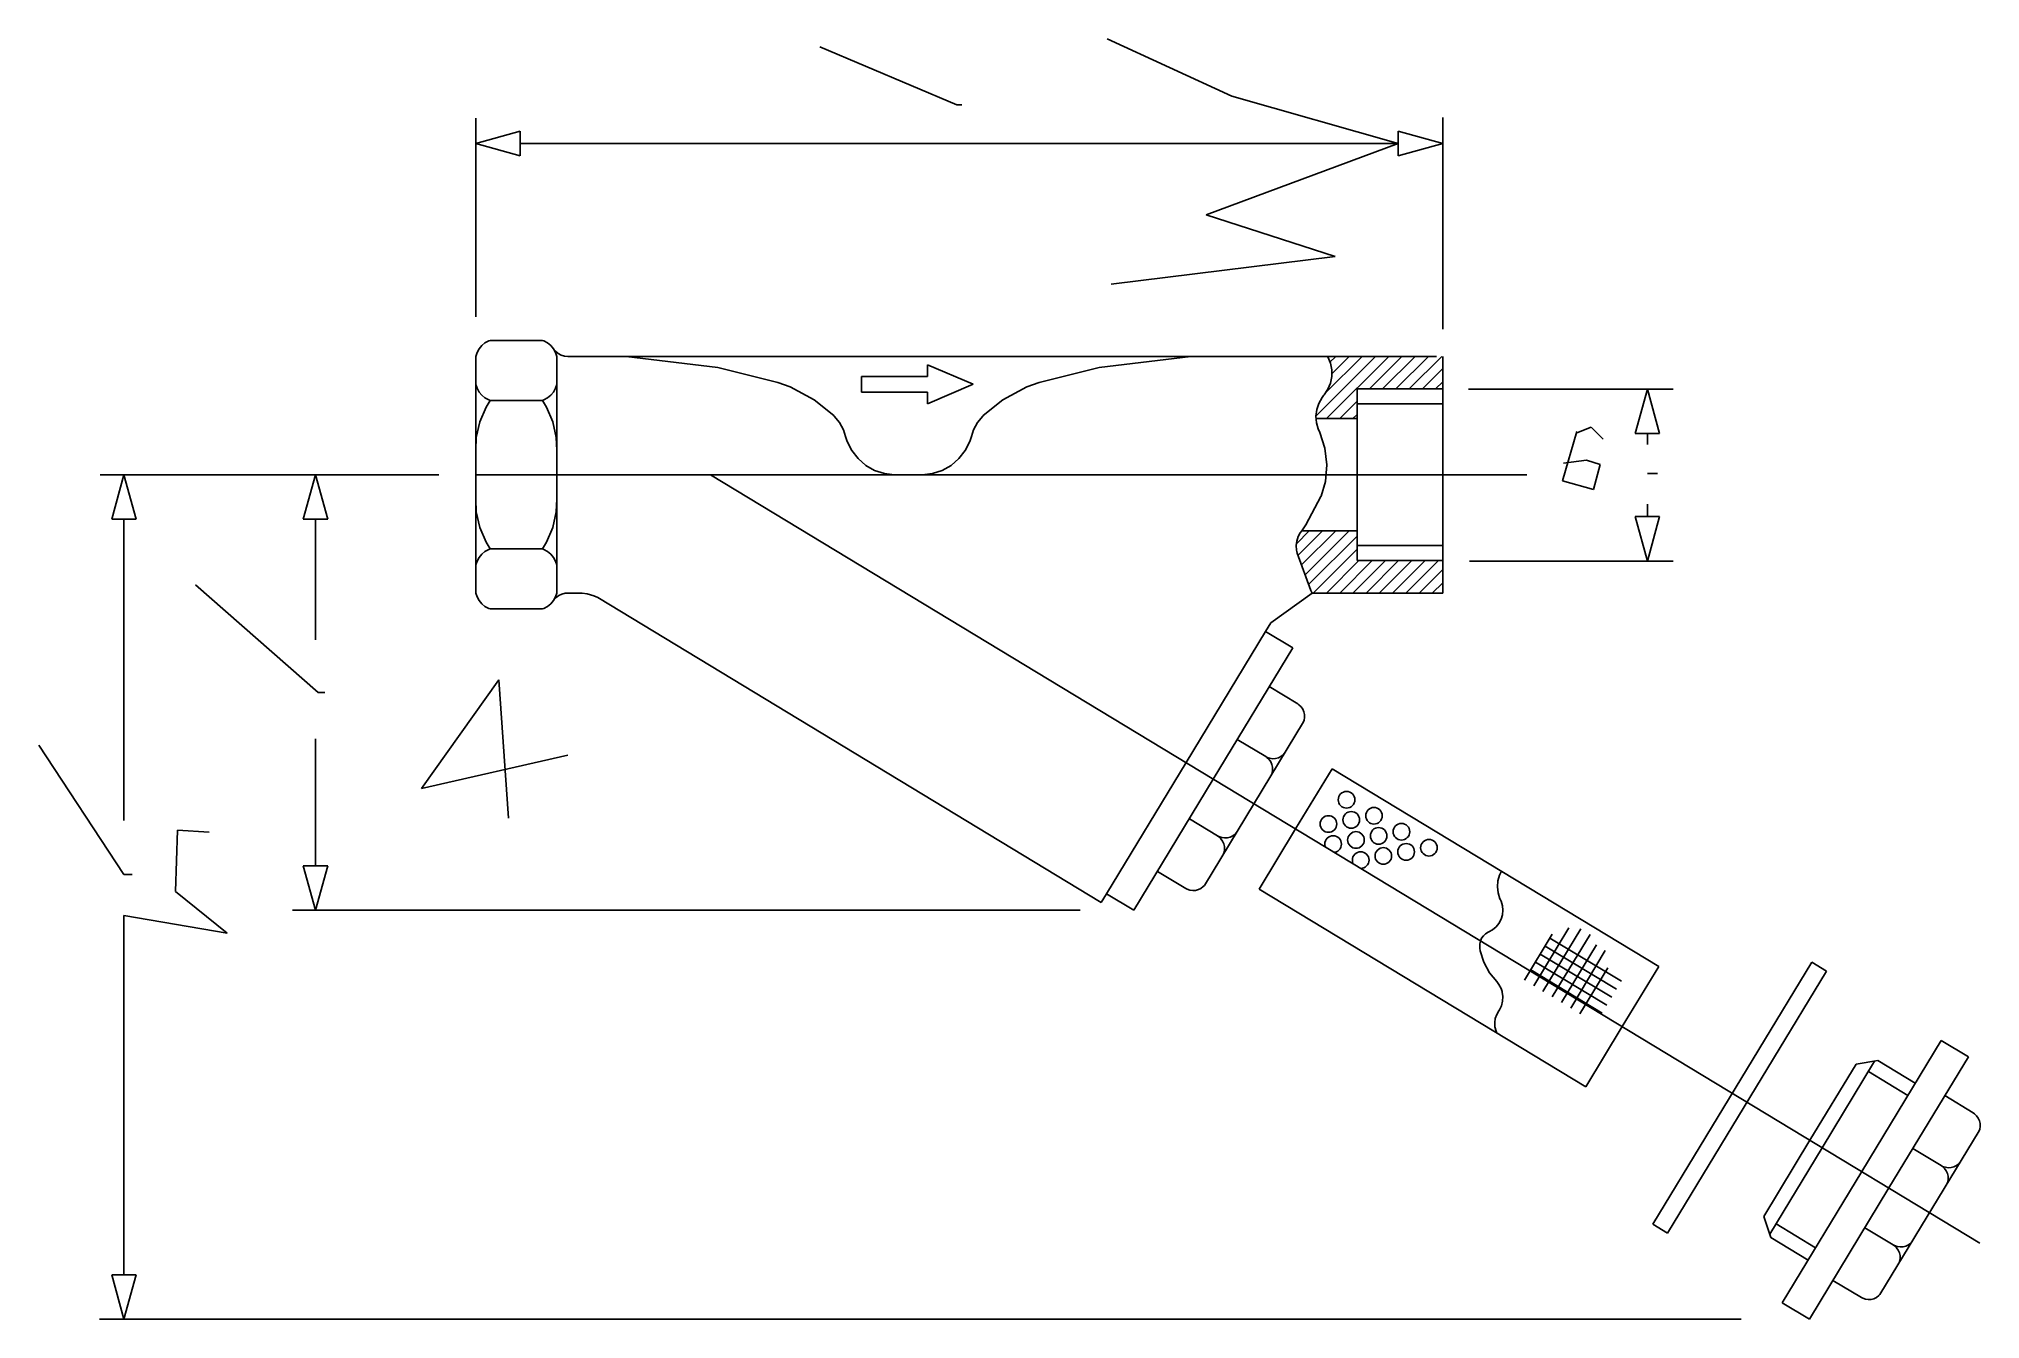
# Model space of a CAD drawing. Extents: x 232 to 1398, y 240 to 1009.
import ezdxf

# ---------------------------------------------------------------- set-up
doc = ezdxf.new("R2010")
doc.units = 0
doc.header["$MEASUREMENT"] = 0
doc.layers.get('0').update_dxf_attribs({"linetype": 'CONTINUOUS'})
for name, color, linetype in [('-1', 7, 'CONTINUOUS'), ('1', 7, 'CONTINUOUS'), ('4', 7, 'CONTINUOUS')]:
    doc.layers.add(name, color=color, linetype=linetype)

msp = doc.modelspace()

# ---------------------------------------------------------------- linework, layer by layer
at = {"layer": '-1', "color": 5, "linetype": 'Continuous'}
for p, q in [((783.7, 969.4), (786.7, 969.4)), ((1198.6, 747.8), (1204.6, 747.8)), ((400.2, 616.2), (404.2, 616.2)), ((283.5, 506.9), (288.5, 506.9))]:
    msp.add_line(p, q, dxfattribs=at)
at = {"layer": '-1', "color": 3, "linetype": 'Continuous'}
for p, q in [((1048.9, 946.2), (521.5, 946.2)), ((726.4, 801.5), (726.4, 806.2)), ((726.4, 806.2), (766.2, 806.2)), ((766.2, 806.2), (766.2, 813.2)), ((766.2, 813.2), (793.6, 801.5)), ((726.4, 801.5), (726.4, 796.7)), ((726.4, 796.7), (766.2, 796.7)), ((766.2, 789.7), (793.6, 801.5)), ((766.2, 796.7), (766.2, 789.7)), ((1091.6, 695.2), (1214, 695.2)), ((857.8, 485.3), (384.7, 485.3)), ((1254.8, 239.5), (268.8, 239.5))]:
    msp.add_line(p, q, dxfattribs=at)
at = {"linetype": 'Continuous'}
for p, q in [((783.7, 969.4), (701.4, 1004.3)), ((874, 1009.1), (949, 974.6)), ((949, 974.6), (1048.9, 946.2)), ((1048.9, 946.2), (933.6, 903.2)), ((933.6, 903.2), (1010.9, 878.3)), ((1010.9, 878.3), (876.4, 861.6)), ((1156.1, 773), (1147.5, 743.5)), ((1156.1, 772.3), (1164.8, 775.6)), ((1164.8, 775.6), (1172, 768.4)), ((1161.9, 755.8), (1148.2, 754)), ((1170.2, 753.2), (1161.9, 755.8)), ((1166.2, 738.1), (1170.2, 753.2)), ((1147.5, 743.5), (1166.2, 738.1)), ((400.2, 616.2), (326.4, 680.9)), ((508.6, 623.8), (462.2, 558.4)), ((514.5, 540.6), (508.6, 623.8)), ((283.5, 506.9), (232.4, 584.6)), ((462.2, 558.4), (550.2, 578.6)), ((315.7, 533.4), (314.5, 496.6)), ((334.8, 532.2), (315.7, 533.4)), ((314.5, 496.6), (345.5, 471.6)), ((345.5, 471.6), (283.5, 482.2))]:
    msp.add_line(p, q, dxfattribs=at)
at = {"layer": '1', "color": 3, "linetype": 'Continuous'}
for p, q in [((494.9, 961.3), (494.9, 842)), ((1075.6, 961.8), (1075.6, 834.5)), ((1091, 798.4), (1214, 798.4)), ((1198.5, 771.8), (1198.5, 765.3)), ((472.7, 747.1), (269.2, 747.1)), ((1198.5, 721.9), (1198.5, 729.4)), ((283.5, 720.4), (283.5, 539.2)), ((398.6, 720.4), (398.6, 647.9)), ((398.6, 512), (398.6, 588.4)), ((283.5, 266.2), (283.5, 482.2))]:
    msp.add_line(p, q, dxfattribs=at)
at = {"layer": '1', "color": 7, "linetype": 'Continuous'}
for p, q in [((494.9, 818.2), (495.6, 820.5)), ((494.9, 675.9), (494.9, 818.2)), ((495.6, 820.5), (496.8, 822.7)), ((496.8, 822.7), (498.4, 824.7)), ((498.4, 824.7), (500.3, 826.3)), ((500.3, 826.3), (502.6, 827.5)), ((502.6, 827.5), (503.5, 827.8)), ((503.5, 827.8), (534.9, 827.8)), ((535.8, 827.5), (534.9, 827.8)), ((538, 826.3), (535.8, 827.5)), ((540, 824.7), (538, 826.3)), ((541.6, 822.7), (540, 824.7)), ((541.4, 822.8), (542.7, 821.3)), ((542.8, 820.5), (541.6, 822.7)), ((542.7, 821.3), (544.3, 820)), ((543.5, 818.2), (542.8, 820.5)), ((543.5, 818.2), (543.5, 675.9)), ((544.3, 820), (546.1, 819)), ((546.1, 819), (548.1, 818.4)), ((548.1, 818.4), (550.1, 818.2)), ((550.1, 818.2), (550.4, 818.2)), ((550.4, 818.2), (1071.8, 818.2)), ((585.2, 818.2), (640.3, 811.6)), ((924.2, 818.2), (869.2, 811.6)), ((1006.3, 818.2), (1006.5, 817.9)), ((1006.5, 817.9), (1008.1, 814.2)), ((1075.6, 818.2), (1075.6, 675.9)), ((640.3, 811.6), (676.2, 802.5)), ((869.2, 811.6), (833.3, 802.5)), ((1008.1, 814.2), (1008.9, 810.2)), ((1008.9, 806.2), (1008.2, 802.2)), ((1008.9, 810.2), (1008.9, 806.2)), ((494.9, 801.2), (495.6, 799)), ((495.6, 799), (496.8, 796.7)), ((496.8, 796.7), (498.4, 794.8)), ((498.4, 794.8), (500.3, 793.2)), ((500.3, 793.2), (502.6, 792)), ((538, 793.2), (535.8, 792)), ((540, 794.8), (538, 793.2)), ((541.6, 796.7), (540, 794.8)), ((542.8, 799), (541.6, 796.7)), ((543.5, 801.2), (542.8, 799)), ((676.2, 802.5), (676.2, 802.5)), ((676.2, 802.5), (683.6, 799.8)), ((683.6, 799.8), (698, 792.1)), ((825.8, 799.8), (811.4, 792.1)), ((833.3, 802.5), (825.8, 799.8)), ((833.3, 802.5), (833.3, 802.5)), ((1001.1, 789.9), (1003.1, 793.4)), ((1003.1, 793.4), (1004, 794.6)), ((1004.4, 795.1), (1004, 794.6)), ((1006.6, 798.5), (1004.4, 795.1)), ((1008.2, 802.2), (1006.6, 798.5)), ((1075.6, 798.7), (1024.1, 798.7)), ((1024.1, 798.7), (1024.1, 747.1)), ((501, 787.6), (497.2, 778.8)), ((503.5, 791.6), (501, 787.6)), ((502.6, 792), (503.5, 791.6)), ((503.5, 791.6), (534.9, 791.6)), ((535.8, 792), (534.9, 791.6)), ((534.9, 791.6), (537.4, 787.6)), ((537.4, 787.6), (541.2, 778.8)), ((698, 792.1), (709.8, 782.6)), ((710.1, 782.3), (709.8, 782.6)), ((713.3, 778.5), (710.1, 782.3)), ((796.2, 778.5), (799.3, 782.3)), ((799.3, 782.3), (799.6, 782.6)), ((811.4, 792.1), (799.6, 782.6)), ((999.4, 782.3), (999.9, 786.2)), ((999.7, 778.3), (999.4, 782.3)), ((999.9, 786.2), (1001.1, 789.9)), ((1024.1, 789.6), (1075.6, 789.6)), ((497.2, 778.8), (495.1, 769.4)), ((541.2, 778.8), (543.2, 769.4)), ((715.6, 774.1), (713.3, 778.5)), ((716.9, 770), (715.6, 774.1)), ((716.9, 770), (716.9, 770)), ((717.9, 767.1), (716.9, 770)), ((791.6, 767.1), (792.5, 770)), ((792.5, 770), (793.8, 774.1)), ((792.5, 770), (792.5, 770)), ((793.8, 774.1), (796.2, 778.5)), ((1024.1, 780.8), (999.5, 780.8)), ((1000.7, 774.7), (999.7, 778.3)), ((1001.7, 772.5), (1000.7, 774.7)), ((1004.8, 763), (1001.7, 772.5)), ((495.1, 769.4), (494.9, 761.8)), ((543.2, 769.4), (543.5, 761.8)), ((720.6, 761.6), (717.9, 767.1)), ((724.4, 756.8), (720.6, 761.6)), ((785, 756.8), (788.8, 761.6)), ((788.8, 761.6), (791.6, 767.1)), ((1005.9, 753), (1004.8, 763)), ((729.1, 752.7), (724.4, 756.8)), ((734.4, 749.7), (729.1, 752.7)), ((740.3, 747.8), (734.4, 749.7)), ((746.4, 747), (740.3, 747.8)), ((749.3, 747.1), (746.4, 747)), ((760.1, 747.1), (763, 747)), ((763, 747), (769.1, 747.8)), ((769.1, 747.8), (775, 749.7)), ((775, 749.7), (780.4, 752.7)), ((780.4, 752.7), (785, 756.8)), ((1005.1, 743.1), (1005.9, 753)), ((1024.1, 695.5), (1024.1, 747.1)), ((1002.6, 734.2), (1005.1, 743.1)), ((495.1, 724.8), (494.9, 732.4)), ((497.2, 715.4), (495.1, 724.8)), ((541.2, 715.4), (543.2, 724.8)), ((543.2, 724.8), (543.5, 732.4)), ((1002.4, 733.9), (993.4, 717)), ((1002.6, 734.2), (1002.4, 733.9)), ((501, 706.6), (497.2, 715.4)), ((537.4, 706.6), (541.2, 715.4)), ((988.7, 709.9), (990, 712.2)), ((990, 712.2), (990.9, 713.4)), ((993.4, 717), (990.9, 713.4)), ((1024.1, 713.4), (990.9, 713.4)), ((494.9, 702.5), (495.2, 702.5)), ((498.4, 699.4), (500.3, 701)), ((500.3, 701), (502.6, 702.2)), ((503.5, 702.5), (501, 706.6)), ((502.6, 702.2), (503.5, 702.5)), ((503.5, 702.5), (534.9, 702.5)), ((534.9, 702.5), (537.4, 706.6)), ((535.8, 702.2), (534.9, 702.5)), ((538, 701), (535.8, 702.2)), ((540, 699.4), (538, 701)), ((987.6, 704.5), (987.9, 707.2)), ((987.8, 701.8), (987.6, 704.5)), ((988, 701), (987.8, 701.8)), ((987.9, 707.2), (988.7, 709.9)), ((988, 701), (988.2, 700)), ((988.2, 700), (996.4, 677.5)), ((1024.1, 704.6), (1075.6, 704.6)), ((494.9, 692.9), (495.6, 695.2)), ((495.6, 695.2), (496.8, 697.4)), ((496.8, 697.4), (498.4, 699.4)), ((541.6, 697.4), (540, 699.4)), ((542.8, 695.2), (541.6, 697.4)), ((543.5, 692.9), (542.8, 695.2)), ((1075.6, 695.5), (1024.1, 695.5)), ((996.4, 677.5), (997.2, 675.9)), ((494.9, 675.9), (495.6, 673.7)), ((495.6, 673.7), (496.8, 671.4)), ((496.8, 671.4), (498.4, 669.5)), ((498.4, 669.5), (500.3, 667.9)), ((500.3, 667.9), (502.6, 666.7)), ((502.6, 666.7), (503.5, 666.4)), ((534.9, 666.4), (503.5, 666.4)), ((535.8, 666.7), (534.9, 666.4)), ((538, 667.9), (535.8, 666.7)), ((540, 669.5), (538, 667.9)), ((541.6, 671.4), (540, 669.5)), ((542.8, 673.7), (541.6, 671.4)), ((541.8, 671.8), (543.1, 673.3)), ((543.5, 675.9), (542.8, 673.7)), ((543.1, 673.3), (544.8, 674.5)), ((544.8, 674.5), (546.6, 675.3)), ((546.6, 675.3), (548.6, 675.8)), ((548.6, 675.8), (550.4, 675.9)), ((550.4, 675.9), (558.7, 675.9)), ((558.7, 675.9), (561.8, 675.5)), ((561.8, 675.5), (565.8, 674.3)), ((565.8, 674.3), (568.1, 673.2)), ((568.1, 673.2), (870.5, 490)), ((972.4, 658.1), (997.2, 675.9)), ((997.2, 675.9), (1075.6, 675.9)), ((969.2, 652.9), (972.4, 658.1)), ((969.2, 652.9), (921.5, 574.1)), ((937.8, 564.2), (985.5, 643)), ((985.5, 643), (969.2, 652.9)), ((971.4, 619.7), (988.5, 609.3)), ((988.5, 609.3), (989.2, 608.8)), ((989.2, 608.8), (990.5, 607.6)), ((990.5, 607.6), (991.5, 606.2)), ((932.4, 500.1), (992, 598.6)), ((991.5, 606.2), (992.2, 604.6)), ((992.3, 599.5), (992, 598.6)), ((992.2, 604.6), (992.6, 602.9)), ((992.6, 601.2), (992.3, 599.5)), ((992.6, 602.9), (992.6, 601.2)), ((952.2, 588), (969.3, 577.7)), ((873.7, 495.2), (921.5, 574.1)), ((969.3, 577.7), (970.1, 577.2)), ((969.3, 577.7), (970, 577.1)), ((970, 577.1), (971.3, 576)), ((970.1, 577.2), (971.7, 576.7)), ((971.3, 576), (972.3, 574.5)), ((971.7, 576.7), (973.5, 576.4)), ((972.3, 574.5), (973, 573)), ((973, 573), (973.4, 571.3)), ((973.5, 576.4), (975.2, 576.6)), ((975.2, 576.6), (976.9, 577)), ((976.9, 577), (978.4, 577.8)), ((978.4, 577.8), (979.8, 578.8)), ((979.8, 578.8), (980.4, 579.5)), ((937.8, 564.2), (890, 485.3)), ((973.1, 567.8), (972.8, 567)), ((973.4, 569.5), (973.1, 567.8)), ((973.4, 571.3), (973.4, 569.5)), ((1009.2, 570.4), (987.2, 534.2)), ((1009.2, 570.4), (1205.4, 451.6)), ((1012.8, 551.7), (1012.9, 552.7)), ((1012.9, 550.7), (1012.8, 551.7)), ((1012.9, 552.7), (1013.2, 553.6)), ((1013.2, 549.8), (1012.9, 550.7)), ((1013.2, 553.6), (1013.6, 554.5)), ((1013.6, 548.9), (1013.2, 549.8)), ((1013.6, 554.5), (1014.2, 555.2)), ((1014.2, 548.2), (1013.6, 548.9)), ((1014.2, 555.2), (1015, 555.8)), ((1015, 547.5), (1014.2, 548.2)), ((1015, 555.8), (1015.9, 556.3)), ((1015.9, 556.3), (1016.8, 556.6)), ((1016.8, 556.6), (1017.8, 556.7)), ((1017.8, 556.7), (1018.8, 556.6)), ((1018.8, 556.6), (1019.7, 556.3)), ((1019.7, 556.3), (1020.6, 555.8)), ((1020.6, 555.8), (1021.3, 555.2)), ((1021.3, 548.2), (1020.6, 547.5)), ((1021.3, 555.2), (1021.9, 554.5)), ((1021.9, 548.9), (1021.3, 548.2)), ((1021.9, 554.5), (1022.4, 553.6)), ((1022.4, 549.8), (1021.9, 548.9)), ((1022.4, 553.6), (1022.7, 552.7)), ((1022.7, 550.7), (1022.4, 549.8)), ((1022.7, 552.7), (1022.8, 551.7)), ((1022.8, 551.7), (1022.7, 550.7)), ((923.4, 540.3), (940.4, 530)), ((1001.9, 537.2), (1002, 538.1)), ((1002, 536.2), (1001.9, 537.2)), ((1002, 538.1), (1002.3, 539.1)), ((1002.3, 539.1), (1002.8, 539.9)), ((1002.8, 539.9), (1003.4, 540.7)), ((1003.4, 540.7), (1004.1, 541.3)), ((1004.1, 541.3), (1005, 541.8)), ((1005, 541.8), (1005.9, 542.1)), ((1005.9, 542.1), (1006.9, 542.1)), ((1006.9, 542.1), (1007.9, 542.1)), ((1007.9, 542.1), (1008.8, 541.8)), ((1008.8, 541.8), (1009.7, 541.3)), ((1009.7, 541.3), (1010.5, 540.7)), ((1010.5, 540.7), (1011.1, 539.9)), ((1011.1, 539.9), (1011.5, 539.1)), ((1011.5, 539.1), (1011.8, 538.1)), ((1011.8, 538.1), (1011.9, 537.2)), ((1011.9, 537.2), (1011.8, 536.2)), ((1015.9, 547.1), (1015, 547.5)), ((1015.6, 539.6), (1015.7, 540.6)), ((1015.7, 538.7), (1015.6, 539.6)), ((1015.7, 540.6), (1016, 541.5)), ((1016, 537.7), (1015.7, 538.7)), ((1016.8, 546.8), (1015.9, 547.1)), ((1016, 541.5), (1016.5, 542.4)), ((1016.5, 536.9), (1016, 537.7)), ((1016.5, 542.4), (1017.1, 543.2)), ((1017.1, 536.1), (1016.5, 536.9)), ((1017.8, 546.7), (1016.8, 546.8)), ((1017.1, 543.2), (1017.8, 543.8)), ((1018.8, 546.8), (1017.8, 546.7)), ((1017.8, 543.8), (1018.7, 544.2)), ((1018.7, 544.2), (1019.6, 544.5)), ((1019.7, 547.1), (1018.8, 546.8)), ((1019.6, 544.5), (1020.6, 544.6)), ((1020.6, 547.5), (1019.7, 547.1)), ((1020.6, 544.6), (1021.6, 544.5)), ((1021.6, 544.5), (1022.5, 544.2)), ((1022.5, 544.2), (1023.4, 543.8)), ((1023.4, 543.8), (1024.1, 543.2)), ((1024.1, 543.2), (1024.8, 542.4)), ((1024.8, 536.9), (1024.1, 536.1)), ((1024.8, 542.4), (1025.2, 541.5)), ((1025.2, 537.7), (1024.8, 536.9)), ((1025.2, 541.5), (1025.5, 540.6)), ((1025.5, 538.7), (1025.2, 537.7)), ((1025.5, 540.6), (1025.6, 539.6)), ((1025.6, 539.6), (1025.5, 538.7)), ((1029.3, 542.1), (1029.4, 543.1)), ((1029.4, 541.1), (1029.3, 542.1)), ((1029.4, 543.1), (1029.7, 544)), ((1029.7, 540.2), (1029.4, 541.1)), ((1029.7, 544), (1030.1, 544.9)), ((1030.1, 539.3), (1029.7, 540.2)), ((1030.1, 544.9), (1030.8, 545.6)), ((1030.8, 538.6), (1030.1, 539.3)), ((1030.8, 545.6), (1031.5, 546.3)), ((1031.5, 537.9), (1030.8, 538.6)), ((1031.5, 546.3), (1032.4, 546.7)), ((1032.4, 537.5), (1031.5, 537.9)), ((1032.4, 546.7), (1033.3, 547)), ((1033.3, 537.2), (1032.4, 537.5)), ((1033.3, 547), (1034.3, 547.1)), ((1034.3, 537.1), (1033.3, 537.2)), ((1034.3, 547.1), (1035.3, 547)), ((1035.3, 537.2), (1034.3, 537.1)), ((1035.3, 547), (1036.2, 546.7)), ((1036.2, 537.5), (1035.3, 537.2)), ((1036.2, 546.7), (1037.1, 546.3)), ((1037.1, 537.9), (1036.2, 537.5)), ((1037.1, 546.3), (1037.8, 545.6)), ((1037.8, 538.6), (1037.1, 537.9)), ((1037.8, 545.6), (1038.4, 544.9)), ((1038.4, 539.3), (1037.8, 538.6)), ((1038.4, 544.9), (1038.9, 544)), ((1038.9, 540.2), (1038.4, 539.3)), ((1038.9, 544), (1039.2, 543.1)), ((1039.2, 541.1), (1038.9, 540.2)), ((1039.2, 543.1), (1039.3, 542.1)), ((1039.3, 542.1), (1039.2, 541.1)), ((1047.3, 536), (1048, 536.7)), ((1048, 536.7), (1048.9, 537.1)), ((1048.9, 537.1), (1049.8, 537.4)), ((1049.8, 537.4), (1050.8, 537.5)), ((1050.8, 537.5), (1051.8, 537.4)), ((1051.8, 537.4), (1052.7, 537.1)), ((1052.7, 537.1), (1053.6, 536.7)), ((1053.6, 536.7), (1054.3, 536)), ((940.4, 530), (941.2, 529.6)), ((940.4, 530), (941.2, 529.5)), ((941.2, 529.6), (942.9, 529)), ((941.2, 529.5), (942.4, 528.3)), ((942.4, 528.3), (943.4, 526.9)), ((942.9, 529), (944.6, 528.8)), ((943.4, 526.9), (944.1, 525.3)), ((944.1, 525.3), (944.5, 523.6)), ((944.6, 528.8), (946.3, 528.9)), ((946.3, 528.9), (948, 529.3)), ((948, 529.3), (949.5, 530.1)), ((949.5, 530.1), (950.9, 531.1)), ((950.9, 531.1), (951.6, 531.8)), ((965.3, 498), (987.2, 534.2)), ((1002.3, 535.2), (1002, 536.2)), ((1002.8, 534.4), (1002.3, 535.2)), ((1003.4, 533.6), (1002.8, 534.4)), ((1004.1, 533), (1003.4, 533.6)), ((1005, 532.5), (1004.1, 533)), ((1004.7, 525.1), (1004.8, 526.1)), ((1004.8, 524.1), (1004.7, 525.1)), ((1004.8, 526.1), (1005.1, 527)), ((1005.9, 532.3), (1005, 532.5)), ((1005.1, 527), (1005.6, 527.9)), ((1005.6, 527.9), (1006.2, 528.6)), ((1006.9, 532.2), (1005.9, 532.3)), ((1006.2, 528.6), (1007, 529.2)), ((1007.9, 532.3), (1006.9, 532.2)), ((1007, 529.2), (1007.8, 529.7)), ((1007.8, 529.7), (1008.8, 530)), ((1008.8, 532.5), (1007.9, 532.3)), ((1009.7, 533), (1008.8, 532.5)), ((1008.8, 530), (1009.7, 530.1)), ((1010.5, 533.6), (1009.7, 533)), ((1009.7, 530.1), (1010.7, 530)), ((1011.1, 534.4), (1010.5, 533.6)), ((1010.7, 530), (1011.7, 529.7)), ((1011.5, 535.2), (1011.1, 534.4)), ((1011.8, 536.2), (1011.5, 535.2)), ((1011.7, 529.7), (1012.5, 529.2)), ((1012.5, 529.2), (1013.3, 528.6)), ((1013.3, 528.6), (1013.9, 527.9)), ((1013.9, 527.9), (1014.4, 527)), ((1014.4, 527), (1014.6, 526.1)), ((1014.6, 526.1), (1014.7, 525.1)), ((1014.7, 525.1), (1014.6, 524.1)), ((1017.8, 535.5), (1017.1, 536.1)), ((1018.7, 535), (1017.8, 535.5)), ((1018.4, 527.6), (1018.5, 528.5)), ((1018.5, 526.6), (1018.4, 527.6)), ((1018.5, 528.5), (1018.8, 529.5)), ((1018.8, 525.6), (1018.5, 526.6)), ((1019.6, 534.7), (1018.7, 535)), ((1018.8, 529.5), (1019.3, 530.3)), ((1019.3, 524.8), (1018.8, 525.6)), ((1019.3, 530.3), (1019.9, 531.1)), ((1019.9, 524), (1019.3, 524.8)), ((1020.6, 534.6), (1019.6, 534.7)), ((1019.9, 531.1), (1020.7, 531.7)), ((1021.6, 534.7), (1020.6, 534.6)), ((1020.7, 531.7), (1021.5, 532.2)), ((1021.5, 532.2), (1022.5, 532.5)), ((1022.5, 535), (1021.6, 534.7)), ((1023.4, 535.5), (1022.5, 535)), ((1022.5, 532.5), (1023.4, 532.6)), ((1024.1, 536.1), (1023.4, 535.5)), ((1023.4, 532.6), (1024.4, 532.5)), ((1024.4, 532.5), (1025.3, 532.2)), ((1025.3, 532.2), (1026.2, 531.7)), ((1026.2, 531.7), (1027, 531.1)), ((1027, 531.1), (1027.6, 530.3)), ((1027.6, 524.8), (1027, 524)), ((1027.6, 530.3), (1028.1, 529.5)), ((1028.1, 525.6), (1027.6, 524.8)), ((1028.1, 529.5), (1028.3, 528.5)), ((1028.3, 526.6), (1028.1, 525.6)), ((1028.3, 528.5), (1028.4, 527.6)), ((1028.4, 527.6), (1028.3, 526.6)), ((1032.1, 530), (1032.2, 531)), ((1032.2, 529.1), (1032.1, 530)), ((1032.2, 531), (1032.5, 531.9)), ((1032.5, 528.1), (1032.2, 529.1)), ((1032.5, 531.9), (1033, 532.8)), ((1033, 527.3), (1032.5, 528.1)), ((1033, 532.8), (1033.6, 533.6)), ((1033.6, 526.5), (1033, 527.3)), ((1033.6, 533.6), (1034.3, 534.2)), ((1034.3, 525.9), (1033.6, 526.5)), ((1034.3, 534.2), (1035.2, 534.7)), ((1035.2, 525.4), (1034.3, 525.9)), ((1035.2, 534.7), (1036.1, 534.9)), ((1036.1, 525.1), (1035.2, 525.4)), ((1036.1, 534.9), (1037.1, 535)), ((1037.1, 525), (1036.1, 525.1)), ((1037.1, 535), (1038.1, 534.9)), ((1038.1, 525.1), (1037.1, 525)), ((1038.1, 534.9), (1039, 534.7)), ((1039, 525.4), (1038.1, 525.1)), ((1039, 534.7), (1039.9, 534.2)), ((1039.9, 525.9), (1039, 525.4)), ((1039.9, 534.2), (1040.7, 533.6)), ((1040.7, 526.5), (1039.9, 525.9)), ((1040.7, 533.6), (1041.3, 532.8)), ((1041.3, 527.3), (1040.7, 526.5)), ((1041.3, 532.8), (1041.7, 531.9)), ((1041.7, 528.1), (1041.3, 527.3)), ((1041.7, 531.9), (1042, 531)), ((1042, 529.1), (1041.7, 528.1)), ((1042, 531), (1042.1, 530)), ((1042.1, 530), (1042, 529.1)), ((1045.8, 532.5), (1045.9, 533.5)), ((1045.9, 531.5), (1045.8, 532.5)), ((1045.9, 533.5), (1046.2, 534.4)), ((1046.2, 530.6), (1045.9, 531.5)), ((1046.2, 534.4), (1046.7, 535.3)), ((1046.7, 529.7), (1046.2, 530.6)), ((1046.7, 535.3), (1047.3, 536)), ((1047.3, 529), (1046.7, 529.7)), ((1048, 528.4), (1047.3, 529)), ((1048.9, 527.9), (1048, 528.4)), ((1049.8, 527.6), (1048.9, 527.9)), ((1050.8, 527.5), (1049.8, 527.6)), ((1051.8, 527.6), (1050.8, 527.5)), ((1050.9, 524.6), (1051.7, 525.1)), ((1051.7, 525.1), (1052.7, 525.3)), ((1052.7, 527.9), (1051.8, 527.6)), ((1053.6, 528.4), (1052.7, 527.9)), ((1052.7, 525.3), (1053.6, 525.4)), ((1054.3, 529), (1053.6, 528.4)), ((1053.6, 525.4), (1054.6, 525.3)), ((1054.3, 536), (1055, 535.3)), ((1055, 529.7), (1054.3, 529)), ((1054.6, 525.3), (1055.6, 525.1)), ((1055, 535.3), (1055.4, 534.4)), ((1055.4, 530.6), (1055, 529.7)), ((1055.4, 534.4), (1055.7, 533.5)), ((1055.7, 531.5), (1055.4, 530.6)), ((1055.6, 525.1), (1056.4, 524.6)), ((1055.7, 533.5), (1055.8, 532.5)), ((1055.8, 532.5), (1055.7, 531.5)), ((1062.4, 523.9), (1062.7, 524.8)), ((1062.7, 524.8), (1063.2, 525.7)), ((1063.2, 525.7), (1063.8, 526.4)), ((1063.8, 526.4), (1064.6, 527.1)), ((1064.6, 527.1), (1065.4, 527.5)), ((1065.4, 527.5), (1066.4, 527.8)), ((1066.4, 527.8), (1067.3, 527.9)), ((1067.3, 527.9), (1068.3, 527.8)), ((1068.3, 527.8), (1069.2, 527.5)), ((1069.2, 527.5), (1070.1, 527.1)), ((1070.1, 527.1), (1070.9, 526.4)), ((1070.9, 526.4), (1071.5, 525.7)), ((1071.5, 525.7), (1071.9, 524.8)), ((1071.9, 524.8), (1072.2, 523.9)), ((944.3, 520.2), (944, 519.3)), ((944.5, 521.9), (944.3, 520.2)), ((944.5, 523.6), (944.5, 521.9)), ((1005.1, 523.4), (1004.8, 524.1)), ((1010.7, 520.2), (1010.4, 520.2)), ((1011.7, 520.5), (1010.7, 520.2)), ((1012.5, 520.9), (1011.7, 520.5)), ((1013.3, 521.6), (1012.5, 520.9)), ((1013.9, 522.3), (1013.3, 521.6)), ((1014.4, 523.2), (1013.9, 522.3)), ((1014.6, 524.1), (1014.4, 523.2)), ((1020.7, 523.4), (1019.9, 524)), ((1021.5, 522.9), (1020.7, 523.4)), ((1021.3, 515.5), (1021.4, 516.5)), ((1021.4, 514.5), (1021.3, 515.5)), ((1021.4, 516.5), (1021.6, 517.4)), ((1021.6, 513.6), (1021.4, 514.5)), ((1022.5, 522.7), (1021.5, 522.9)), ((1021.6, 517.4), (1022.1, 518.3)), ((1021.8, 513.3), (1021.6, 513.6)), ((1022.1, 518.3), (1022.7, 519)), ((1023.4, 522.6), (1022.5, 522.7)), ((1022.7, 519), (1023.5, 519.6)), ((1024.4, 522.7), (1023.4, 522.6)), ((1023.5, 519.6), (1024.3, 520.1)), ((1024.3, 520.1), (1025.3, 520.4)), ((1025.3, 522.9), (1024.4, 522.7)), ((1026.2, 523.4), (1025.3, 522.9)), ((1025.3, 520.4), (1026.3, 520.5)), ((1027, 524), (1026.2, 523.4)), ((1026.3, 520.5), (1027.2, 520.4)), ((1027.2, 520.4), (1028.2, 520.1)), ((1028.2, 520.1), (1029, 519.6)), ((1029, 519.6), (1029.8, 519)), ((1029.8, 519), (1030.4, 518.3)), ((1030.4, 518.3), (1030.9, 517.4)), ((1030.9, 513.6), (1030.4, 512.7)), ((1030.9, 517.4), (1031.2, 516.5)), ((1031.2, 514.5), (1030.9, 513.6)), ((1031.2, 516.5), (1031.3, 515.5)), ((1031.3, 515.5), (1031.2, 514.5)), ((1035, 518.9), (1035.3, 519.9)), ((1035, 518), (1035, 518.9)), ((1035, 517), (1035, 518)), ((1035.3, 516.1), (1035, 517)), ((1035.3, 519.9), (1035.8, 520.7)), ((1035.8, 515.2), (1035.3, 516.1)), ((1035.8, 520.7), (1036.4, 521.5)), ((1036.4, 514.4), (1035.8, 515.2)), ((1036.4, 521.5), (1037.2, 522.1)), ((1037.2, 513.8), (1036.4, 514.4)), ((1037.2, 522.1), (1038, 522.6)), ((1038, 513.4), (1037.2, 513.8)), ((1038, 522.6), (1039, 522.9)), ((1039, 513.1), (1038, 513.4)), ((1039, 522.9), (1040, 523)), ((1040, 513), (1039, 513.1)), ((1040, 523), (1040.9, 522.9)), ((1040.9, 513.1), (1040, 513)), ((1040.9, 522.9), (1041.9, 522.6)), ((1041.9, 513.4), (1040.9, 513.1)), ((1041.9, 522.6), (1042.7, 522.1)), ((1042.7, 513.8), (1041.9, 513.4)), ((1042.7, 522.1), (1043.5, 521.5)), ((1043.5, 514.4), (1042.7, 513.8)), ((1043.5, 521.5), (1044.1, 520.7)), ((1044.1, 515.2), (1043.5, 514.4)), ((1044.1, 520.7), (1044.6, 519.9)), ((1044.6, 516.1), (1044.1, 515.2)), ((1044.6, 519.9), (1044.9, 518.9)), ((1044.9, 517), (1044.6, 516.1)), ((1044.9, 518.9), (1044.9, 518)), ((1044.9, 518), (1044.9, 517)), ((1048.6, 520.4), (1048.7, 521.4)), ((1048.7, 519.5), (1048.6, 520.4)), ((1048.7, 521.4), (1049, 522.4)), ((1049, 518.5), (1048.7, 519.5)), ((1049, 522.4), (1049.5, 523.2)), ((1049.5, 517.7), (1049, 518.5)), ((1049.5, 523.2), (1050.1, 524)), ((1050.1, 516.9), (1049.5, 517.7)), ((1050.1, 524), (1050.9, 524.6)), ((1050.9, 516.3), (1050.1, 516.9)), ((1051.7, 515.8), (1050.9, 516.3)), ((1052.7, 515.5), (1051.7, 515.8)), ((1053.6, 515.4), (1052.7, 515.5)), ((1054.6, 515.5), (1053.6, 515.4)), ((1055.6, 515.8), (1054.6, 515.5)), ((1056.4, 516.3), (1055.6, 515.8)), ((1056.4, 524.6), (1057.2, 524)), ((1057.2, 516.9), (1056.4, 516.3)), ((1057.2, 524), (1057.8, 523.2)), ((1057.8, 517.7), (1057.2, 516.9)), ((1057.8, 523.2), (1058.3, 522.4)), ((1058.3, 518.5), (1057.8, 517.7)), ((1058.3, 522.4), (1058.5, 521.4)), ((1058.5, 519.5), (1058.3, 518.5)), ((1058.5, 521.4), (1058.6, 520.4)), ((1058.6, 520.4), (1058.5, 519.5)), ((1062.3, 522.9), (1062.4, 523.9)), ((1062.4, 521.9), (1062.3, 522.9)), ((1062.7, 521), (1062.4, 521.9)), ((1063.2, 520.1), (1062.7, 521)), ((1063.8, 519.4), (1063.2, 520.1)), ((1064.6, 518.8), (1063.8, 519.4)), ((1065.4, 518.3), (1064.6, 518.8)), ((1066.4, 518), (1065.4, 518.3)), ((1067.3, 517.9), (1066.4, 518)), ((1068.3, 518), (1067.3, 517.9)), ((1069.2, 518.3), (1068.3, 518)), ((1070.1, 518.8), (1069.2, 518.3)), ((1070.9, 519.4), (1070.1, 518.8)), ((1071.5, 520.1), (1070.9, 519.4)), ((1071.9, 521), (1071.5, 520.1)), ((1072.2, 521.9), (1071.9, 521)), ((1072.2, 523.9), (1072.3, 522.9)), ((1072.3, 522.9), (1072.2, 521.9)), ((904.2, 508.6), (921.2, 498.3)), ((1027.2, 510.6), (1026.4, 510.5)), ((1028.2, 510.9), (1027.2, 510.6)), ((1029, 511.3), (1028.2, 510.9)), ((1029.8, 512), (1029, 511.3)), ((1030.4, 512.7), (1029.8, 512)), ((1108.6, 503), (1108.4, 499.3)), ((1109.6, 506.5), (1108.6, 503)), ((1110.8, 508.9), (1109.6, 506.5)), ((873.7, 495.2), (870.5, 490)), ((890, 485.3), (873.7, 495.2)), ((921.2, 498.3), (922, 497.9)), ((922, 497.9), (923.7, 497.3)), ((923.7, 497.3), (925.4, 497.1)), ((925.4, 497.1), (927.1, 497.2)), ((927.1, 497.2), (928.8, 497.7)), ((928.8, 497.7), (930.3, 498.4)), ((930.3, 498.4), (931.7, 499.5)), ((931.7, 499.5), (932.4, 500.1)), ((965.3, 498), (1161.5, 379.1)), ((1108.4, 499.3), (1108.8, 495.7)), ((1108.8, 495.7), (1109.9, 492.2)), ((1109.9, 492.2), (1110.3, 491.5)), ((1110.3, 491.5), (1110.6, 490.7)), ((1110.6, 490.7), (1111.4, 488)), ((1110.6, 479.9), (1109.3, 477.4)), ((1111.4, 482.5), (1110.6, 479.9)), ((1111.4, 488), (1111.7, 485.3)), ((1111.7, 485.3), (1111.4, 482.5)), ((1098.2, 466.8), (1097.8, 465.1)), ((1098.9, 468.5), (1098.2, 466.8)), ((1100, 469.9), (1098.9, 468.5)), ((1101.3, 471.2), (1100, 469.9)), ((1102.8, 472.1), (1101.3, 471.2)), ((1103.2, 472.3), (1102.8, 472.1)), ((1105.4, 473.5), (1103.2, 472.3)), ((1107.6, 475.3), (1105.4, 473.5)), ((1109.3, 477.4), (1107.6, 475.3)), ((1124.7, 443.3), (1141.4, 470.9)), ((1130.2, 439.9), (1151.4, 474.8)), ((1135.8, 436.5), (1158.5, 474.1)), ((1140, 468.6), (1182.9, 442.7)), ((1141.3, 433.2), (1164.1, 470.7)), ((1097.8, 465.1), (1097.8, 463.3)), ((1097.8, 463.3), (1097.8, 462.6)), ((1097.8, 462.6), (1098.1, 460.9)), ((1098.1, 460.9), (1100.2, 454.1)), ((1134.2, 459), (1177.1, 433.1)), ((1137.1, 463.8), (1180, 437.9)), ((1146.9, 429.8), (1167.9, 464.5)), ((1152.5, 426.4), (1173.2, 461.2)), ((1100.2, 454.1), (1103.6, 447.8)), ((1103.6, 447.8), (1108, 442.4)), ((1128.4, 449.5), (1171.3, 423.5)), ((1131.3, 454.2), (1174.2, 428.3)), ((1158, 423.1), (1174.7, 450.7)), ((1205.4, 451.6), (1183.4, 415.4)), ((1201.7, 296.6), (1297.2, 454.2)), ((1306, 448.8), (1210.5, 291.2)), ((1297.2, 454.2), (1306, 448.8)), ((1109.3, 440.7), (1108, 442.4)), ((1110.6, 438.3), (1109.3, 440.7)), ((1111.2, 436.4), (1110.6, 438.3)), ((1111.2, 436.4), (1111.3, 436.1)), ((1111.3, 436.1), (1111.7, 433.4)), ((1111.7, 433.4), (1111.5, 430.6)), ((1107.1, 420.3), (1106.8, 417.8)), ((1108, 422.7), (1107.1, 420.3)), ((1109.3, 424.9), (1108, 422.7)), ((1109.6, 425.4), (1109.3, 424.9)), ((1109.3, 424.9), (1109.3, 424.9)), ((1110.8, 427.9), (1109.6, 425.4)), ((1111.5, 430.6), (1110.8, 427.9)), ((1106.8, 417.8), (1106.9, 415.2)), ((1106.9, 415.2), (1107.6, 412.7)), ((1107.6, 412.7), (1108.1, 411.5)), ((1161.5, 379.1), (1183.4, 415.4)), ((1375, 407.1), (1327.2, 328.3)), ((1343.5, 318.4), (1391.3, 397.2)), ((1391.3, 397.2), (1375, 407.1)), ((1323.8, 392.8), (1296.1, 347.1)), ((1335, 394.7), (1303.5, 342.6)), ((1323.8, 392.8), (1337, 395)), ((1331.2, 388.4), (1354.9, 374)), ((1337, 395), (1359.4, 381.4)), ((1377.2, 373.9), (1394.2, 363.5)), ((1394.2, 363.5), (1395, 363)), ((1395, 363), (1396.2, 361.8)), ((1396.2, 361.8), (1397.2, 360.4)), ((1338.1, 254.3), (1397.8, 352.8)), ((1397.2, 360.4), (1397.9, 358.8)), ((1398.1, 353.7), (1397.8, 352.8)), ((1397.9, 358.8), (1398.3, 357.1)), ((1398.4, 355.4), (1398.1, 353.7)), ((1398.3, 357.1), (1398.4, 355.4)), ((1268.4, 301.3), (1296.1, 347.1)), ((1272, 290.6), (1303.5, 342.6)), ((1358, 342.2), (1375, 331.9)), ((1279.5, 249.4), (1327.2, 328.3)), ((1375, 331.9), (1375.8, 331.4)), ((1375, 331.9), (1375.8, 331.3)), ((1375.8, 331.4), (1377.5, 330.9)), ((1375.8, 331.3), (1377, 330.1)), ((1377, 330.1), (1378, 328.7)), ((1377.5, 330.9), (1379.2, 330.6)), ((1378, 328.7), (1378.7, 327.2)), ((1378.7, 327.2), (1379.1, 325.5)), ((1379.2, 330.6), (1380.9, 330.8)), ((1380.9, 330.8), (1382.6, 331.2)), ((1382.6, 331.2), (1384.2, 332)), ((1384.2, 332), (1385.5, 333)), ((1385.5, 333), (1386.2, 333.7)), ((1343.5, 318.4), (1295.8, 239.5)), ((1378.9, 322), (1378.6, 321.1)), ((1379.2, 323.7), (1378.9, 322)), ((1379.1, 325.5), (1379.2, 323.7)), ((1210.5, 291.2), (1201.7, 296.6)), ((1268.4, 301.3), (1272.6, 288.7)), ((1275.8, 296.9), (1299.5, 282.5)), ((1329.1, 294.5), (1346.2, 284.2)), ((1272.6, 288.7), (1295, 275.1)), ((1346.2, 284.2), (1347, 283.8)), ((1346.2, 284.2), (1346.9, 283.7)), ((1346.9, 283.7), (1348.2, 282.5)), ((1347, 283.8), (1348.6, 283.2)), ((1348.2, 282.5), (1349.2, 281.1)), ((1348.6, 283.2), (1350.3, 283)), ((1349.2, 281.1), (1349.9, 279.5)), ((1350.3, 283), (1352.1, 283.1)), ((1352.1, 283.1), (1353.7, 283.5)), ((1353.7, 283.5), (1355.3, 284.3)), ((1355.3, 284.3), (1356.7, 285.3)), ((1356.7, 285.3), (1357.3, 286)), ((1350, 274.3), (1349.7, 273.5)), ((1349.9, 279.5), (1350.3, 277.8)), ((1350.3, 276.1), (1350, 274.3)), ((1350.3, 277.8), (1350.3, 276.1)), ((1309.9, 262.8), (1327, 252.5)), ((1295.8, 239.5), (1279.5, 249.4)), ((1327, 252.5), (1327.8, 252.1)), ((1327.8, 252.1), (1329.4, 251.5)), ((1329.4, 251.5), (1331.1, 251.3)), ((1331.1, 251.3), (1332.9, 251.4)), ((1332.9, 251.4), (1334.5, 251.8)), ((1334.5, 251.8), (1336.1, 252.6)), ((1336.1, 252.6), (1337.5, 253.7)), ((1337.5, 253.7), (1338.1, 254.3))]:
    msp.add_line(p, q, dxfattribs=at)
at = {"layer": '1', "color": 4, "linetype": 'Continuous'}
for p, q in [((999.5, 782.5), (1035.2, 818.2)), ((1005, 796), (1027.2, 818.2)), ((1005.7, 780.8), (1043.2, 818.2)), ((1007.8, 814.7), (1011.3, 818.2)), ((1008.9, 807.8), (1019.3, 818.2)), ((1031.6, 798.7), (1051.1, 818.2)), ((1039.5, 798.7), (1059.1, 818.2)), ((1047.5, 798.7), (1067, 818.2)), ((1055.4, 798.7), (1075, 818.2)), ((1063.4, 798.7), (1075.6, 810.9)), ((1071.3, 798.7), (1075.6, 802.9)), ((1013.7, 780.8), (1024.1, 791.2)), ((1021.6, 780.8), (1024.1, 783.2)), ((494.9, 747.1), (1126.1, 747.1)), ((635.9, 747.1), (1398.1, 285.3)), ((987.7, 705.6), (995.4, 713.4)), ((988.7, 698.7), (1003.4, 713.4)), ((990.8, 692.9), (1011.3, 713.4)), ((992.9, 687), (1019.3, 713.4)), ((995.1, 681.2), (1024.1, 710.2)), ((997.7, 675.9), (1024.1, 702.3)), ((1005.7, 675.9), (1025.2, 695.5)), ((1013.7, 675.9), (1033.2, 695.5)), ((1021.6, 675.9), (1041.2, 695.5)), ((1029.6, 675.9), (1049.1, 695.5)), ((1037.5, 675.9), (1057.1, 695.5)), ((1045.5, 675.9), (1065, 695.5)), ((1053.4, 675.9), (1073, 695.5)), ((1061.4, 675.9), (1075.6, 690.1)), ((1069.3, 675.9), (1075.6, 682.2))]:
    msp.add_line(p, q, dxfattribs=at)
at = {"layer": '1', "color": 7, "linetype": 'Continuous', "flags": 128}
msp.add_lwpolyline([(749.3, 747.1), (760.1, 747.1)], dxfattribs=at)
at = {"layer": '4', "color": 3, "linetype": 'Continuous'}
for p, q in [((494.9, 946.2), (521.5, 953.6)), ((494.9, 946.2), (521.5, 938.8)), ((521.5, 953.6), (521.5, 938.8)), ((521.5, 953.6), (521.5, 938.8)), ((1048.9, 953.6), (1048.9, 938.8)), ((1075.6, 946.2), (1048.9, 953.6)), ((1048.9, 953.6), (1048.9, 938.8)), ((1075.6, 946.2), (1048.9, 938.8)), ((1198.5, 798.4), (1191.1, 771.8)), ((1198.5, 798.4), (1205.8, 771.8)), ((1191.1, 771.8), (1205.8, 771.8)), ((1191.1, 771.8), (1205.8, 771.8)), ((283.5, 747.1), (276.2, 720.4)), ((283.5, 747.1), (290.9, 720.4)), ((398.6, 747.1), (391.2, 720.4)), ((398.6, 747.1), (405.9, 720.4)), ((290.9, 720.4), (276.2, 720.4)), ((290.9, 720.4), (276.2, 720.4)), ((405.9, 720.4), (391.2, 720.4)), ((405.9, 720.4), (391.2, 720.4)), ((1191.1, 721.9), (1205.8, 721.9)), ((1198.5, 695.2), (1191.1, 721.9)), ((1191.1, 721.9), (1205.8, 721.9)), ((1198.5, 695.2), (1205.8, 721.9)), ((405.9, 512), (391.2, 512)), ((398.6, 485.3), (391.2, 512)), ((405.9, 512), (391.2, 512)), ((398.6, 485.3), (405.9, 512)), ((290.9, 266.2), (276.2, 266.2)), ((283.5, 239.5), (276.2, 266.2)), ((290.9, 266.2), (276.2, 266.2)), ((283.5, 239.5), (290.9, 266.2))]:
    msp.add_line(p, q, dxfattribs=at)

doc.saveas('drawing.dxf')
